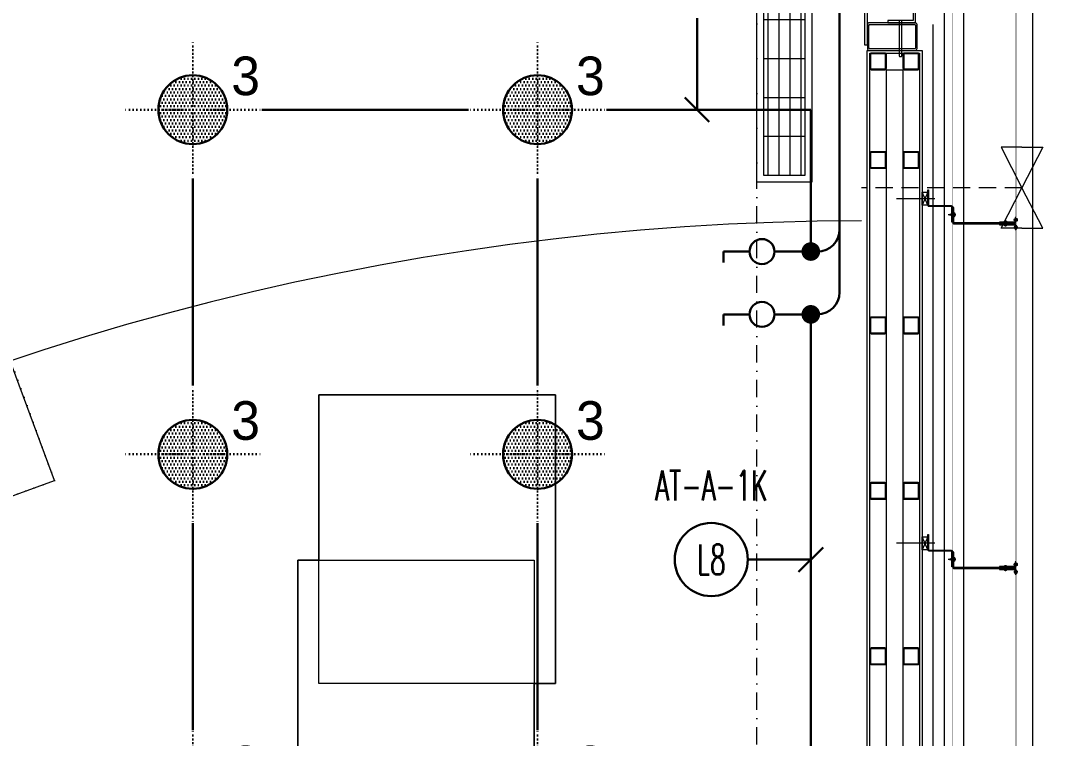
# Model space of a CAD drawing. Extents: x -1701 to 23780, y -363 to 7742.
# Drawn here: x 10400.5 to 10771.8, y 638.2 to 898.6 of the extents above; entities that cross this region are included whole.
import ezdxf
from ezdxf.enums import TextEntityAlignment as Align

# ---------------------------------------------------------------- set-up
doc = ezdxf.new("R2010")
doc.units = 0
doc.header["$LTSCALE"] = 25
doc.header["$MEASUREMENT"] = 0
doc.header["$PDMODE"] = 1
for name, pattern in [('Audi$0$DASHDOT2', [0.5, 0.25, -0.125, 0, -0.125]), ('Audi$0$DASHED2', [0.375, 0.25, -0.125]), ('Audi$0$DOT2', [0.125, 0, -0.125]), ('Audi$0$HIDDEN', [0.375, 0.25, -0.125]), ('DOT2', [0.125, 0, -0.125])]:
    doc.linetypes.add(name, pattern=pattern)
doc.layers.get('0').update_dxf_attribs({"color": 9, "lineweight": 9})
for name, color, linetype, lineweight in [('31', 9, 'Continuous', 9), ('Audi$0$05', 8, 'Continuous', 9), ('Audi$0$06C', 8, 'Continuous', 9), ('Audi$0$06D', 8, 'Continuous', 9), ('Audi$0$10', 8, 'Continuous', 9), ('Audi$0$11', 8, 'Continuous', 9), ('Audi$0$20', 8, 'Audi$0$DOT2', 9), ('Audi$0$21', 8, 'Continuous', 9), ('Audi$0$24', 8, 'Audi$0$DASHDOT2', 9), ('Audi$0$32', 8, 'Continuous', 9), ('Audi$0$33', 8, 'Audi$0$BATTING', 9), ('Audi$0$35', 8, 'Continuous', 9), ('E-ANAHTAR', 7, 'Continuous', 30), ('E-Aydınlatma', 7, 'Continuous', 30), ('E-KABLO', 7, 'Continuous', 30), ('E-LİNYE', 7, 'Continuous', 30), ('E-YUKARI ÇIKAN HAT', 7, 'Continuous', 30)]:
    doc.layers.add(name, color=color, linetype=linetype, lineweight=lineweight)
doc.styles.add('Audi$0$MuuM_TEXT-STANDART', font='ARIALN.TTF')
doc.styles.add('E-YAZI', font='txttw.shx')
doc.styles.add('TX-TEXT', font='')
doc.styles.get('TX-TEXT').set_extended_font_data('TrSah Futura Lt BT')
doc.linetypes.add('Audi$0$BATTING', pattern='A,0.0001,-0.1,[134,ltypeshp.shx,S=0.1,R=0,X=-0.1,Y=0],-0.2,[134,ltypeshp.shx,S=0.1,R=180,X=0.1,Y=0],-0.1', length=0.4001)

# ---------------------------------------------------------------- blocks, each defined once
blk = doc.blocks.new('Audi$0$p-konvektor_audi')
for p, q in [((250, 89.48), (0, 89.47)), ((250, 89.47), (0, 89.48)), ((0, 89.48), (0, 69.47)), ((250, 69.47), (250, 89.47)), ((199.29, 85.44), (2.49, 85.42)), ((16.61, 71.95), (16.6, 86.99)), ((30.73, 71.95), (30.72, 86.99)), ((44.85, 71.95), (44.84, 86.99)), ((58.96, 71.95), (58.96, 86.99)), ((73.08, 71.95), (73.08, 86.99)), ((87.2, 71.95), (87.2, 86.99)), ((101.32, 71.95), (101.32, 86.99)), ((115.44, 71.95), (115.44, 86.99)), ((129.56, 71.95), (129.56, 86.99)), ((143.68, 71.95), (143.68, 86.98)), ((157.8, 71.95), (157.8, 86.98)), ((171.92, 71.94), (171.92, 86.98)), ((186.04, 71.94), (186.04, 86.98)), ((191.48, 71.95), (200.19, 86.99)), ((242.21, 82.69), (197.7, 82.69)), ((203.55, 84.5), (203.55, 75.36)), ((207.52, 84.5), (207.52, 75.36)), ((211.5, 84.5), (211.5, 75.36)), ((215.48, 84.5), (215.48, 75.36)), ((219.45, 84.5), (219.45, 75.36)), ((223.43, 84.5), (223.43, 75.36)), ((242.21, 79.91), (242.21, 82.69)), ((196.99, 81.46), (2.49, 81.45)), ((194.68, 77.48), (2.49, 77.47)), ((227.1, 76.72), (194.25, 76.73)), ((192.38, 73.51), (2.49, 73.49)), ((0, 69.47), (250, 69.47))]:
    blk.add_line(p, q)
for points in [[(250, 89.47), (0, 89.47), (0, 69.47), (250, 69.47)], [(247.51, 86.99), (247.51, 71.95), (2.49, 71.95), (2.49, 86.99)]]:
    blk.add_lwpolyline(points, close=True)
for centre in [(230.28, 76.72), (242.21, 76.72)]:
    blk.add_circle(centre, 3.18)
blk = doc.blocks.new('Audi$0$Prf-40x40')
for points in [[(1.5, -2), (-1.5, -2, -0.414214), (-2, -1.5), (-2, 1.5, -0.414214), (-1.5, 2), (1.5, 2, -0.414214), (2, 1.5), (2, -1.5, -0.414214)], [(1.5, -1.7), (-1.5, -1.7, -0.414214), (-1.7, -1.5), (-1.7, 1.5, -0.414214), (-1.5, 1.7), (1.5, 1.7, -0.414214), (1.7, 1.5), (1.7, -1.5, -0.414214)]]:
    blk.add_lwpolyline(points, format="xyb", close=True)
at = {"color": 252}
blk.add_point((0, 0), dxfattribs=at)
blk = doc.blocks.new('Audi$0$p-kolon-eğri-3')
blk.add_lwpolyline([(29.51, -35.57), (60.28, -9.97), (86.19, -41.15), (55.45, -66.74)], close=True)
at = {"layer": 'Audi$0$06C'}
blk.add_lwpolyline([(115.72, -76.67), (84.96, -102.23), (129.46, -155.33), (160.36, -129.66), (115.72, -76.67)], close=True, dxfattribs=at)
at = {"layer": 'Audi$0$06D'}
blk.add_lwpolyline([(62.48, -67.35), (85.61, -95.19), (108.68, -76.02), (85.56, -48.18)], close=True, dxfattribs=at)
at = {"layer": 'Audi$0$11'}
for points in [[(55.44, -66.7), (84.96, -102.23), (115.72, -76.67), (86.21, -41.13)], [(56.85, -66.83), (85.09, -100.83), (114.31, -76.54), (86.08, -42.54)]]:
    blk.add_lwpolyline(points, close=True, dxfattribs=at)
at = {"layer": 'Audi$0$20', "lineweight": 0}
for points in [[(0, 0), (29.51, -35.53), (60.28, -9.97), (30.77, 25.57)], [(100.08, -119.69), (129.6, -155.22), (160.36, -129.66), (130.85, -94.12)]]:
    blk.add_lwpolyline(points, close=True, dxfattribs=at)
for points in [[(60.28, -9.97), (86.21, -41.13)], [(29.49, -35.55), (55.43, -66.72)]]:
    blk.add_lwpolyline(points, dxfattribs=at)
at = {"layer": 'Audi$0$10', "xscale": -0.9999999999999998, "rotation": 129.7265167688524}
for p in [(85.82, -45.36), (59.67, -67.09), (111.51, -76.27), (85.35, -98)]:
    blk.add_blockref('Audi$0$Prf-40x40', p, dxfattribs=at)
blk = doc.blocks.new('Audi$0$p- alum kaplama profil')
at = {"lineweight": 13}
blk.add_lwpolyline([(7.12, 12.59), (7.12, 26.49)], dxfattribs=at)
at = {"lineweight": 18}
blk.add_lwpolyline([(4.09, 6.16), (-1.41, 6.16), (-1.41, 6.46), (4.09, 6.46, 0.414214), (4.29, 6.66), (4.29, 14.66, -0.414214), (4.79, 15.16), (10.29, 15.16), (10.29, 14.86), (4.79, 14.86, 0.414214), (4.59, 14.66), (4.59, 6.66, -0.414214)], format="xyb", close=True, dxfattribs=at)
at = {"lineweight": 5}
blk.add_lwpolyline([(9.44, 15.16), (4.79, 15.16), (4.79, 17.16), (9.44, 17.16)], close=True, dxfattribs=at)
for points in [[(4.79, 15.16), (9.44, 17.16)], [(9.44, 15.16), (4.79, 17.16)]]:
    blk.add_lwpolyline(points, dxfattribs=at)
blk.add_lwpolyline([(-2.06, 5.56), (-2.06, -2.34), (-2.06, -15.69), (-1.66, -15.69), (-1.66, -2.34), (-1.66, 5.56), (-1.66, 5.56), (-1.66, 5.57), (-1.66, 5.57), (-1.66, 5.58), (-1.66, 5.58), (-1.65, 5.59), (-1.65, 5.59), (-1.65, 5.59), (-1.65, 5.6), (-1.65, 5.6), (-1.64, 5.61), (-1.64, 5.61), (-1.64, 5.62), (-1.64, 5.62), (-1.63, 5.62), (-1.63, 5.63), (-1.63, 5.63), (-1.62, 5.63), (-1.62, 5.64), (-1.61, 5.64), (-1.61, 5.64), (-1.61, 5.64), (-1.6, 5.65), (-1.6, 5.65), (-1.59, 5.65), (-1.59, 5.65), (-1.58, 5.65), (-1.58, 5.65), (-1.57, 5.66), (-1.57, 5.66), (-1.56, 5.66), (-1.56, 5.66), (3.94, 5.66), (3.94, 6.06), (-1.56, 6.06), (-1.58, 6.06), (-1.61, 6.05), (-1.63, 6.05), (-1.66, 6.05), (-1.68, 6.04), (-1.7, 6.03), (-1.73, 6.03), (-1.75, 6.02), (-1.77, 6.01), (-1.79, 6), (-1.82, 5.99), (-1.84, 5.97), (-1.86, 5.96), (-1.88, 5.94), (-1.89, 5.93), (-1.91, 5.91), (-1.93, 5.89), (-1.95, 5.87), (-1.96, 5.85), (-1.97, 5.83), (-1.99, 5.81), (-2, 5.79), (-2.01, 5.77), (-2.02, 5.75), (-2.03, 5.72), (-2.04, 5.7), (-2.04, 5.68), (-2.05, 5.65), (-2.05, 5.63), (-2.06, 5.61), (-2.06, 5.58)], close=True)
blk.add_lwpolyline([(-1.66, -2.34), (-2.06, -2.34)])
for points in [[(-2.36, -10.84), (-2.36, -16.39), (-2.36, -16.39, -0.414214), (-2.51, -16.54), (-2.51, -16.54), (-4.06, -16.54), (-4.06, -16.84), (-2.51, -16.84), (-2.51, -16.84, 0.414214), (-2.06, -16.39), (-2.06, -10.84)], [(-1.36, -10.84), (-1.66, -10.84), (-1.66, -16.39, 0.414214), (-1.21, -16.84), (-1.21, -16.84), (0.34, -16.84), (0.34, -16.54), (-1.21, -16.54), (-1.21, -16.54, -0.414214), (-1.36, -16.39), (-1.36, -16.39)]]:
    blk.add_lwpolyline(points, format="xyb", close=True)
for points in [[(1.05, 6.91, -10), (1.29, 7.56, -10)], [(1.29, 4.93, -10), (1.29, 7.8, -10)], [(1.53, 6.82, -10), (1.29, 7.56, -10)], [(0.67, 5.66, -10), (1.91, 5.66, -10)], [(0.67, 5.66, -10), (0.67, 5.64, -10), (0.67, 5.62, -10), (0.67, 5.6, -10), (0.68, 5.58, -10), (0.68, 5.56, -10), (0.69, 5.54, -10), (0.69, 5.52, -10), (0.7, 5.5, -10), (0.7, 5.48, -10), (0.71, 5.46, -10), (0.72, 5.45, -10), (0.73, 5.43, -10), (0.74, 5.41, -10), (0.75, 5.4, -10), (0.76, 5.38, -10), (0.77, 5.36, -10), (0.79, 5.35, -10), (0.8, 5.33, -10), (0.81, 5.32, -10), (0.83, 5.31, -10), (0.84, 5.29, -10), (0.86, 5.28, -10), (0.87, 5.27, -10), (0.89, 5.26, -10), (0.91, 5.25, -10), (0.92, 5.24, -10), (0.94, 5.23, -10), (0.96, 5.22, -10), (0.98, 5.21, -10), (1, 5.21, -10), (1.02, 5.2, -10), (1.03, 5.2, -10)], [(0.96, 5.66, -10), (0.97, 5.66, -10), (0.97, 5.66, -10), (0.97, 5.66, -10), (0.98, 5.66, -10), (0.98, 5.66, -10), (0.99, 5.66, -10), (0.99, 5.66, -10), (1, 5.66, -10), (1, 5.67, -10), (1, 5.67, -10), (1.01, 5.67, -10), (1.01, 5.67, -10), (1.01, 5.67, -10), (1.02, 5.68, -10), (1.02, 5.68, -10), (1.02, 5.68, -10), (1.03, 5.69, -10), (1.03, 5.69, -10), (1.03, 5.69, -10), (1.04, 5.7, -10), (1.04, 5.7, -10), (1.04, 5.7, -10), (1.04, 5.71, -10), (1.04, 5.71, -10), (1.05, 5.72, -10), (1.05, 5.72, -10), (1.05, 5.72, -10), (1.05, 5.73, -10), (1.05, 5.73, -10), (1.05, 5.74, -10), (1.05, 5.74, -10), (1.05, 5.75, -10)], [(1.61, 6.87, -10), (0.98, 6.96, -10)], [(1.33, 5.85, -10), (0.98, 5.88, -10)], [(1.56, 7.05, -10), (1.02, 7.13, -10)], [(1.03, 5.2, -10), (1.04, 5.2, -10), (1.05, 5.19, -10), (1.05, 5.19, -10), (1.06, 5.19, -10), (1.06, 5.19, -10), (1.07, 5.19, -10), (1.07, 5.19, -10), (1.08, 5.19, -10), (1.08, 5.19, -10), (1.09, 5.19, -10), (1.09, 5.18, -10), (1.1, 5.18, -10), (1.1, 5.18, -10), (1.11, 5.18, -10), (1.11, 5.18, -10), (1.12, 5.18, -10), (1.12, 5.18, -10), (1.13, 5.18, -10), (1.13, 5.18, -10), (1.14, 5.18, -10), (1.15, 5.18, -10), (1.15, 5.18, -10), (1.16, 5.17, -10), (1.16, 5.17, -10), (1.17, 5.17, -10), (1.17, 5.17, -10), (1.18, 5.17, -10), (1.18, 5.17, -10), (1.19, 5.17, -10), (1.19, 5.17, -10), (1.2, 5.17, -10), (1.2, 5.17, -10)], [(1.05, 5.83, -10), (1.05, 6.01, -10)], [(1.05, 5.75, -10), (1.05, 5.83, -10)], [(1.2, 5.17, -10), (1.2, 5.2, -10)], [(1.38, 5.2, -10), (1.2, 5.2, -10)], [(1.29, 6.16, -10), (1.29, 6.26, -10)], [(1.38, 5.17, -10), (1.38, 5.2, -10)], [(1.38, 5.17, -10), (1.38, 5.17, -10), (1.39, 5.17, -10), (1.39, 5.17, -10), (1.4, 5.17, -10), (1.41, 5.17, -10), (1.41, 5.17, -10), (1.42, 5.17, -10), (1.42, 5.17, -10), (1.43, 5.17, -10), (1.43, 5.18, -10), (1.44, 5.18, -10), (1.44, 5.18, -10), (1.45, 5.18, -10), (1.45, 5.18, -10), (1.46, 5.18, -10), (1.46, 5.18, -10), (1.47, 5.18, -10), (1.47, 5.18, -10), (1.48, 5.18, -10), (1.48, 5.18, -10), (1.49, 5.18, -10), (1.5, 5.19, -10), (1.5, 5.19, -10), (1.51, 5.19, -10), (1.51, 5.19, -10), (1.52, 5.19, -10), (1.52, 5.19, -10), (1.53, 5.19, -10), (1.53, 5.19, -10), (1.54, 5.19, -10), (1.54, 5.2, -10), (1.55, 5.2, -10)], [(1.53, 5.75, -10), (1.53, 5.92, -10)], [(1.53, 5.75, -10), (1.53, 5.74, -10), (1.53, 5.74, -10), (1.53, 5.73, -10), (1.53, 5.73, -10), (1.53, 5.72, -10), (1.54, 5.72, -10), (1.54, 5.72, -10), (1.54, 5.71, -10), (1.54, 5.71, -10), (1.54, 5.7, -10), (1.54, 5.7, -10), (1.55, 5.7, -10), (1.55, 5.69, -10), (1.55, 5.69, -10), (1.55, 5.69, -10), (1.56, 5.68, -10), (1.56, 5.68, -10), (1.56, 5.68, -10), (1.57, 5.67, -10), (1.57, 5.67, -10), (1.58, 5.67, -10), (1.58, 5.67, -10), (1.58, 5.67, -10), (1.59, 5.66, -10), (1.59, 5.66, -10), (1.6, 5.66, -10), (1.6, 5.66, -10), (1.6, 5.66, -10), (1.61, 5.66, -10), (1.61, 5.66, -10), (1.62, 5.66, -10), (1.62, 5.66, -10)], [(1.55, 5.2, -10), (1.57, 5.2, -10), (1.59, 5.21, -10), (1.6, 5.21, -10), (1.62, 5.22, -10), (1.64, 5.23, -10), (1.66, 5.24, -10), (1.68, 5.25, -10), (1.69, 5.26, -10), (1.71, 5.27, -10), (1.73, 5.28, -10), (1.74, 5.29, -10), (1.76, 5.31, -10), (1.77, 5.32, -10), (1.78, 5.33, -10), (1.8, 5.35, -10), (1.81, 5.36, -10), (1.82, 5.38, -10), (1.83, 5.4, -10), (1.84, 5.41, -10), (1.85, 5.43, -10), (1.86, 5.45, -10), (1.87, 5.46, -10), (1.88, 5.48, -10), (1.89, 5.5, -10), (1.89, 5.52, -10), (1.9, 5.54, -10), (1.9, 5.56, -10), (1.9, 5.58, -10), (1.91, 5.6, -10), (1.91, 5.62, -10), (1.91, 5.64, -10), (1.91, 5.66, -10)], [(-2.86, -13.04, 0), (-0.86, -13.04, 0)], [(-2.36, -12.52, 0), (-2.4, -12.53, 0), (-2.43, -12.56, 0), (-2.47, -12.58, 0), (-2.5, -12.6, 0), (-2.53, -12.63, 0), (-2.56, -12.66, 0), (-2.59, -12.69, 0), (-2.61, -12.73, 0), (-2.63, -12.76, 0), (-2.65, -12.8, 0), (-2.67, -12.84, 0), (-2.68, -12.88, 0), (-2.69, -12.92, 0), (-2.7, -12.96, 0), (-2.71, -13, 0), (-2.71, -13.04, 0), (-2.71, -13.08, 0), (-2.7, -13.13, 0), (-2.69, -13.17, 0), (-2.68, -13.21, 0), (-2.67, -13.25, 0), (-2.65, -13.28, 0), (-2.63, -13.32, 0), (-2.61, -13.36, 0), (-2.59, -13.39, 0), (-2.56, -13.42, 0), (-2.53, -13.45, 0), (-2.5, -13.48, 0), (-2.47, -13.51, 0), (-2.43, -13.53, 0), (-2.4, -13.55, 0), (-2.36, -13.57, 0)], [(-2.36, -13.04, 0), (-2.36, -12.52, 0)], [(-2.36, -13.04, 0), (-2.36, -12.73, 0)], [(-2.36, -12.73, 0), (-2.36, -13.04, 0)], [(-1.36, -12.73, 0), (-2.36, -12.73, 0)], [(-2.36, -13.04, 0), (-2.36, -13.36, 0)], [(-2.36, -13.04, 0), (-2.36, -13.57, 0)], [(-2.36, -13.36, 0), (-2.36, -13.04, 0)], [(-1.36, -13.36, 0), (-2.36, -13.36, 0)], [(-1.36, -13.04, 0), (-1.36, -12.37, 0)], [(-1.36, -13.72, 0), (-1.32, -13.68, 0), (-1.29, -13.65, 0), (-1.26, -13.61, 0), (-1.23, -13.58, 0), (-1.2, -13.54, 0), (-1.18, -13.5, 0), (-1.16, -13.45, 0), (-1.14, -13.41, 0), (-1.12, -13.37, 0), (-1.1, -13.32, 0), (-1.09, -13.28, 0), (-1.08, -13.23, 0), (-1.07, -13.18, 0), (-1.06, -13.14, 0), (-1.06, -13.09, 0), (-1.06, -13.04, 0), (-1.06, -12.99, 0), (-1.06, -12.95, 0), (-1.07, -12.9, 0), (-1.08, -12.85, 0), (-1.09, -12.81, 0), (-1.1, -12.76, 0), (-1.12, -12.72, 0), (-1.14, -12.67, 0), (-1.16, -12.63, 0), (-1.18, -12.59, 0), (-1.2, -12.55, 0), (-1.23, -12.51, 0), (-1.26, -12.47, 0), (-1.29, -12.43, 0), (-1.32, -12.4, 0), (-1.36, -12.37, 0)], [(-1.36, -13.04, 0), (-1.36, -13.72, 0)], [(-3.84, -17.04, 0), (-3.81, -17.07, 0), (-3.78, -17.1, 0), (-3.75, -17.12, 0), (-3.72, -17.15, 0), (-3.69, -17.17, 0), (-3.66, -17.19, 0), (-3.62, -17.21, 0), (-3.59, -17.23, 0), (-3.55, -17.24, 0), (-3.52, -17.26, 0), (-3.48, -17.27, 0), (-3.44, -17.28, 0), (-3.4, -17.28, 0), (-3.36, -17.29, 0), (-3.32, -17.29, 0), (-3.29, -17.29, 0), (-3.25, -17.29, 0), (-3.21, -17.29, 0), (-3.17, -17.28, 0), (-3.13, -17.28, 0), (-3.09, -17.27, 0), (-3.06, -17.26, 0), (-3.02, -17.24, 0), (-2.98, -17.23, 0), (-2.95, -17.21, 0), (-2.91, -17.19, 0), (-2.88, -17.17, 0), (-2.85, -17.15, 0), (-2.82, -17.12, 0), (-2.79, -17.1, 0), (-2.76, -17.07, 0), (-2.73, -17.04, 0)], [(-3.29, -17.04, 0), (-3.84, -17.04, 0)], [(-2.85, -16.54, 0), (-2.86, -16.51, 0), (-2.87, -16.47, 0), (-2.89, -16.44, 0), (-2.91, -16.41, 0), (-2.93, -16.38, 0), (-2.96, -16.35, 0), (-2.98, -16.33, 0), (-3.01, -16.31, 0), (-3.04, -16.29, 0), (-3.07, -16.27, 0), (-3.11, -16.25, 0), (-3.14, -16.24, 0), (-3.18, -16.23, 0), (-3.21, -16.22, 0), (-3.25, -16.22, 0), (-3.29, -16.22, 0), (-3.32, -16.22, 0), (-3.36, -16.22, 0), (-3.39, -16.23, 0), (-3.43, -16.24, 0), (-3.46, -16.25, 0), (-3.5, -16.27, 0), (-3.53, -16.29, 0), (-3.56, -16.31, 0), (-3.59, -16.33, 0), (-3.61, -16.35, 0), (-3.64, -16.38, 0), (-3.66, -16.41, 0), (-3.68, -16.44, 0), (-3.7, -16.47, 0), (-3.71, -16.51, 0), (-3.73, -16.54, 0)], [(-3.29, -16.54, 0), (-3.73, -16.54, 0)], [(-3.29, -16.54, 0), (-3.55, -16.54, 0)], [(-3.55, -16.54, 0), (-3.29, -16.54, 0)], [(-3.55, -17.04, 0), (-3.55, -16.54, 0)], [(-3.29, -17.54, 0), (-3.29, -16.04, 0)], [(-3.29, -16.54, 0), (-2.85, -16.54, 0)], [(-3.29, -16.54, 0), (-3.03, -16.54, 0)], [(-3.03, -16.54, 0), (-3.29, -16.54, 0)], [(-3.29, -17.04, 0), (-2.73, -17.04, 0)], [(-3.03, -17.04, 0), (-3.03, -16.54, 0)], [(-0.56, -17.04, 0), (-1.11, -17.04, 0)], [(0, -17.04, 0), (-0.03, -17.07, 0), (-0.06, -17.1, 0), (-0.09, -17.12, 0), (-0.12, -17.15, 0), (-0.15, -17.17, 0), (-0.18, -17.19, 0), (-0.22, -17.21, 0), (-0.25, -17.23, 0), (-0.29, -17.24, 0), (-0.33, -17.26, 0), (-0.36, -17.27, 0), (-0.4, -17.28, 0), (-0.44, -17.28, 0), (-0.48, -17.29, 0), (-0.52, -17.29, 0), (-0.56, -17.29, 0), (-0.59, -17.29, 0), (-0.63, -17.29, 0), (-0.67, -17.28, 0), (-0.71, -17.28, 0), (-0.75, -17.27, 0), (-0.79, -17.26, 0), (-0.82, -17.24, 0), (-0.86, -17.23, 0), (-0.89, -17.21, 0), (-0.93, -17.19, 0), (-0.96, -17.17, 0), (-0.99, -17.15, 0), (-1.02, -17.12, 0), (-1.05, -17.1, 0), (-1.08, -17.07, 0), (-1.11, -17.04, 0)], [(-1, -16.54, 0), (-0.98, -16.51, 0), (-0.97, -16.47, 0), (-0.95, -16.44, 0), (-0.93, -16.41, 0), (-0.91, -16.38, 0), (-0.88, -16.35, 0), (-0.86, -16.33, 0), (-0.83, -16.31, 0), (-0.8, -16.29, 0), (-0.77, -16.27, 0), (-0.73, -16.25, 0), (-0.7, -16.24, 0), (-0.66, -16.23, 0), (-0.63, -16.22, 0), (-0.59, -16.22, 0), (-0.56, -16.22, 0), (-0.52, -16.22, 0), (-0.48, -16.22, 0), (-0.45, -16.23, 0), (-0.41, -16.24, 0), (-0.38, -16.25, 0), (-0.34, -16.27, 0), (-0.31, -16.29, 0), (-0.28, -16.31, 0), (-0.25, -16.33, 0), (-0.23, -16.35, 0), (-0.2, -16.38, 0), (-0.18, -16.41, 0), (-0.16, -16.44, 0), (-0.14, -16.47, 0), (-0.13, -16.51, 0), (-0.12, -16.54, 0)], [(-0.56, -16.54, 0), (-1, -16.54, 0)], [(-0.56, -16.54, 0), (-0.82, -16.54, 0)], [(-0.82, -16.54, 0), (-0.56, -16.54, 0)], [(-0.82, -17.04, 0), (-0.82, -16.54, 0)], [(-0.56, -17.54, 0), (-0.56, -16.04, 0)], [(-0.56, -16.54, 0), (-0.3, -16.54, 0)], [(-0.56, -16.54, 0), (-0.12, -16.54, 0)], [(-0.3, -16.54, 0), (-0.56, -16.54, 0)], [(-0.56, -17.04, 0), (0, -17.04, 0)], [(-0.3, -17.04, 0), (-0.3, -16.54, 0)]]:
    blk.add_polyline3d(points)
blk = doc.blocks.new('Audi$0$p-cam dönüş noktası')
at = {"layer": 'Audi$0$21', "elevation": 0}
for points in [[(-26.5, 56.83), (-34.04, 56.83), (-26.5, 42.14)], [(-26.5, 56.83), (-18.95, 56.83), (-26.5, 42.14)], [(-26.5, 27.45), (-34.04, 27.45), (-26.5, 42.14)], [(-26.5, 27.45), (-18.95, 27.45), (-26.5, 42.14)]]:
    blk.add_lwpolyline(points, dxfattribs=at)
at = {"layer": 'Audi$0$21', "linetype": 'Audi$0$DASHED2', "elevation": 0}
blk.add_lwpolyline([(-26.5, 42.14), (-84.7, 42.14)], dxfattribs=at)
at = {"layer": 'Audi$0$21', "style": 'Audi$0$MuuM_TEXT-STANDART'}
for s, p in [('CAM DÖNÜŞ ', (0, 0)), ('NOKTASI', (19.23, 10.07))]:
    blk.add_text(s, height=10, rotation=90, dxfattribs=at).set_placement(p)
blk = doc.blocks.new('Audi$0$prf-60x60')
for points in [[(-2.5, -6), (2.5, -6, 0.414214), (3, -5.5), (3, -0.5, 0.414214), (2.5, 0), (-2.5, 0, 0.414214), (-3, -0.5), (-3, -5.5, 0.414214)], [(-2.5, -5.7), (2.5, -5.7, 0.414214), (2.7, -5.5), (2.7, -0.5, 0.414214), (2.5, -0.3), (-2.5, -0.3, 0.414214), (-2.7, -0.5), (-2.7, -5.5, 0.414214)]]:
    blk.add_lwpolyline(points, format="xyb", close=True)
at = {"color": 252}
blk.add_point((0, -3), dxfattribs=at)
blk = doc.blocks.new('Audi$0$p-masa-03')
for p, q in [((7.57, 185.2), (7.57, 230)), ((85.7, 185.2), (7.57, 185.2))]:
    blk.add_line(p, q)
for points in [[(0, 230), (0, 0), (85.7, 0), (85.7, 185.2), (93.45, 185.2), (93.45, 289.97), (7.57, 289.97), (7.57, 230)], [(29.32, 120.55), (78.52, 120.55), (78.52, 45.81), (29.32, 45.81)]]:
    blk.add_lwpolyline(points, close=True)
at = {"flags": 128}
for points in [[(7.57, 230), (7.57, 289.97), (93.45, 289.97), (93.45, 185.2), (85.7, 185.2)], [(85.7, 0.04), (85.7, 0.94), (61.93, 5.88), (23.62, 5.88), (0, 0.73), (0, 0), (85.67, 0)]]:
    blk.add_lwpolyline(points, dxfattribs=at)
for points in [[(85.7, 230), (85.7, 0), (0, 0), (0, 230), (85.7, 230)], [(85.7, 230), (85.7, 0), (0, 0), (0, 230)]]:
    blk.add_lwpolyline(points, close=True, dxfattribs=at)
blk = doc.blocks.new('Audi')
at = {"layer": 'Audi$0$06C'}
blk.add_lwpolyline([(10767.5, 906.95), (10767.5, 906.95), (10767.5, 285), (9765.58, 285)], dxfattribs=at)
at = {"layer": 'Audi$0$06D'}
for points in [[(10735.5, 906.65), (10735.5, 317), (9765.58, 317)], [(10742.5, 906.65), (10742.5, 906.65), (10742.5, 310), (9765.88, 310)], [(10714.5, 425), (10714.5, 880.77), (10720.5, 880.77), (10720.5, 332), (9799.76, 332), (9799.76, 338), (9927.5, 338), (9927.5, 344)]]:
    blk.add_lwpolyline(points, dxfattribs=at)
at = {"layer": 'Audi$0$10'}
for points, const_width in [([(10761.5, 906.95), (10761.5, 291), (9765.58, 291)], 0.2), ([(10738.5, 906.65), (10738.5, 314), (9765.58, 314)], 0.1)]:
    blk.add_lwpolyline(points, dxfattribs=dict(at, const_width=const_width))
blk.add_lwpolyline([(10715.05, 897.77), (10725.05, 897.77), (10725.05, 907.25), (10724.25, 907.25), (10724.25, 898.57), (10724.25, 898.57), (10715.05, 898.57)], close=True, dxfattribs=at)
for points in [[(10725.62, 888.47), (10725.62, 897.07, 0.412203), (10724.92, 897.77), (10708.32, 897.77, 0.414214), (10707.62, 897.07), (10707.62, 888.47, 0.414214), (10708.32, 887.77), (10724.92, 887.77, 0.414214), (10725.62, 888.47), (10725.62, 897.07)], [(10725.06, 896.79), (10725.06, 888.75, -0.414214), (10724.64, 888.33), (10708.6, 888.33, -0.414214), (10708.18, 888.75), (10708.18, 896.79, -0.414214), (10708.6, 897.21), (10724.64, 897.21, -0.414214), (10725.06, 896.79, -1)]]:
    blk.add_lwpolyline(points, format="xyb", dxfattribs=at)
blk.add_lwpolyline([(10719.15, 898.57), (10719.15, 885.75), (10719.28, 885.57), (10720.02, 885.57), (10720.15, 885.75), (10720.15, 898.57)], dxfattribs=at)
at = {"layer": 'Audi$0$11'}
for points in [[(10707.62, 889.77), (10707.62, 906.25), (10724.25, 906.25), (10724.25, 907.25), (10706.62, 907.25), (10706.62, 889.77)], [(10707.5, 887.77), (10727.5, 887.77), (10727.5, 325), (9792.76, 325), (9792.76, 345), (10707.5, 345)]]:
    blk.add_lwpolyline(points, close=True, dxfattribs=at)
blk.add_lwpolyline([(10708.5, 425), (10708.5, 886.77), (10726.5, 886.77), (10726.5, 326), (9793.76, 326), (9793.76, 344), (9927.5, 344)], dxfattribs=at)
at = {"layer": 'Audi$0$20', "linetype": 'Audi$0$HIDDEN', "lineweight": 0}
blk.add_lwpolyline([(9468.15, 347.65, -0.306499), (10707.5, 1186.14, -0.306499)], format="xyb", dxfattribs=at)
blk.add_arc((10707.5, -149.03), 1144.79, 90, 155.56908, dxfattribs=at)
at = {"layer": 'Audi$0$24'}
blk.add_lwpolyline([(10667.5, 195), (10667.5, 4035)], dxfattribs=at)
at = {"layer": 'Audi$0$33', "ltscale": 0.4}
blk.add_lwpolyline([(9773.88, 320.98), (10731.53, 321.02), (10731.5, 897.1), (10731.5, 897.1)], dxfattribs=at)
at = {"layer": 'Audi$0$35'}
blk.add_arc((10707.5, -149.03), 975, 90.11753, 149.41968, dxfattribs=at)
at = {"rotation": 340.2644931159894}
blk.add_blockref('Audi$0$p-kolon-eğri-3', (10305.64, 907.92), dxfattribs=at)
blk.add_blockref('Audi$0$p-cam dönüş noktası', (10790.18, 795.83))
at = {"layer": 'Audi$0$05'}
blk.add_blockref('Audi$0$p-masa-03', (10501.07, 472.91), dxfattribs=at)
at = {"layer": 'Audi$0$10'}
for name, p, rotation in [('Audi$0$prf-60x60', (10714.5, 883.77), 270), ('Audi$0$prf-60x60', (10726.5, 883.77), 270), ('Audi$0$prf-60x60', (10714.5, 848), 270), ('Audi$0$prf-60x60', (10726.5, 848), 270), ('Audi$0$p- alum kaplama profil', (10744.66, 826.86), 90), ('Audi$0$prf-60x60', (10714.5, 788), 270), ('Audi$0$prf-60x60', (10726.5, 788), 270), ('Audi$0$prf-60x60', (10714.5, 728), 270), ('Audi$0$prf-60x60', (10726.5, 728), 270), ('Audi$0$p- alum kaplama profil', (10744.66, 701.86), 90), ('Audi$0$prf-60x60', (10714.5, 668), 270), ('Audi$0$prf-60x60', (10726.5, 668), 270)]:
    blk.add_blockref(name, p, dxfattribs=dict(at, rotation=rotation))
at = {"layer": 'Audi$0$32', "xscale": -1, "rotation": 270}
blk.add_blockref('Audi$0$p-konvektor_audi', (10598.02, 840), dxfattribs=at)
blk = doc.blocks.new('p-bur-VW-spotlight')
at = {"layer": 'E-Aydınlatma'}
h = blk.add_hatch(dxfattribs=at)
h.set_pattern_fill('DOTS', color=4, scale=20)
edge = h.paths.add_edge_path()
edge.add_arc((0, 0), 12.5, 0, 360)
at = {"layer": 'E-Aydınlatma', "color": 4, "linetype": 'DOT2', "ltscale": 0.4}
for q in [(0, 25), (-25, 0), (0, -25), (25, 0)]:
    blk.add_line((0, 0), q, dxfattribs=at)
at = {"layer": 'E-Aydınlatma', "color": 4, "linetype": 'ByBlock'}
blk.add_circle((0, 0), 12.5, dxfattribs=at)
at = {"layer": 'E-Aydınlatma', "color": 4, "style": 'TX-TEXT', "text_generation_flag": 4}
blk.add_attdef('W', text='', height=14, rotation=180, dxfattribs=at).set_placement((19.53, 11.56), align=Align.MIDDLE_CENTER)
blk = doc.blocks.new('100_ANAHTAR')
at = {"layer": 'E-ANAHTAR', "color": 4}
for p, q in [((0, 5.645), (-0.714, 5.645)), ((0, 3.973), (0, 5.645)), ((0, 2.353), (0, 0))]:
    blk.add_line(p, q, dxfattribs=at)
blk.add_circle((0, 3.163), 0.81, dxfattribs=at)

msp = doc.modelspace()

# ---------------------------------------------------------------- linework, layer by layer
at = {"layer": 'E-KABLO', "color": 6}
for p, q in [((10697.5, 1947.25), (10697.5, 822.8)), ((10563, 866.25), (10488, 866.25)), ((10613, 866.25), (10687.1, 866.25)), ((10687.1, 814.8), (10687.1, 866.25)), ((10463, 841.25), (10463, 766.25)), ((10588, 841.25), (10588, 766.25)), ((10697.5, 822.8), (10697.5, 800.01)), ((10687.1, 814.8), (10689.5, 814.8)), ((10687.1, 792.01), (10689.5, 792.01)), ((10687.1, 790.33), (10687.1, 428.07)), ((10463, 716.25), (10463, 641.25)), ((10588, 716.25), (10588, 641.25))]:
    msp.add_line(p, q, dxfattribs=at)
for centre in [(10689.5, 822.8), (10689.5, 800.01)]:
    msp.add_arc(centre, 8, 270, 0, dxfattribs=at)
at = {"layer": 'E-LİNYE', "color": 7, "linetype": 'Continuous'}
for p, q in [((10645.83, 899.49), (10645.83, 866.25)), ((10650.25, 861.83), (10641.41, 870.67)), ((10691.52, 707.5), (10682.68, 698.67)), ((10664.26, 703.09), (10687.1, 703.09))]:
    msp.add_line(p, q, dxfattribs=at)
msp.add_circle((10651, 703.09), 13.26, dxfattribs=at)
at = {"layer": 'E-YUKARI ÇIKAN HAT', "color": 4, "linetype": 'Continuous', "const_width": 3.38}
for points in [[(10685.41, 814.8, 1), (10688.79, 814.8, 1)], [(10685.41, 792.01, 1), (10688.79, 792.01, 1)]]:
    msp.add_lwpolyline(points, format="xyb", close=True, dxfattribs=at)

# ---------------------------------------------------------------- block references
at = {"color": 6}
msp.add_blockref('Audi', (0, 0), dxfattribs=at)
at = {"layer": '31', "color": 2, "linetype": 'ByBlock'}
ref = msp.add_blockref('p-bur-VW-spotlight', (10463, 866.25), dxfattribs=at)
ref.add_attrib('W', '3', dxfattribs={"layer": '0', "height": 14, "rotation": 180, "style": 'TX-TEXT', "text_generation_flag": 6}).set_placement((10482.15, 867.32), align=Align.BOTTOM_CENTER)
ref = msp.add_blockref('p-bur-VW-spotlight', (10588, 866.25), dxfattribs=at)
ref.add_attrib('W', '3', dxfattribs={"layer": '0', "height": 14, "rotation": 180, "style": 'TX-TEXT', "text_generation_flag": 6}).set_placement((10607.15, 867.32), align=Align.BOTTOM_CENTER)
ref = msp.add_blockref('p-bur-VW-spotlight', (10463, 741.25), dxfattribs=at)
ref.add_attrib('W', '3', dxfattribs={"layer": '0', "height": 14, "rotation": 180, "style": 'TX-TEXT', "text_generation_flag": 6}).set_placement((10482.15, 742.32), align=Align.BOTTOM_CENTER)
ref = msp.add_blockref('p-bur-VW-spotlight', (10588, 741.25), dxfattribs=at)
ref.add_attrib('W', '3', dxfattribs={"layer": '0', "height": 14, "rotation": 180, "style": 'TX-TEXT', "text_generation_flag": 6}).set_placement((10607.15, 742.32), align=Align.BOTTOM_CENTER)
ref = msp.add_blockref('p-bur-VW-spotlight', (10463, 616.25), dxfattribs=at)
ref.add_attrib('W', '3', dxfattribs={"layer": '0', "height": 14, "rotation": 180, "style": 'TX-TEXT', "text_generation_flag": 6}).set_placement((10482.15, 617.32), align=Align.BOTTOM_CENTER)
ref = msp.add_blockref('p-bur-VW-spotlight', (10588, 616.25), dxfattribs=at)
ref.add_attrib('W', '3', dxfattribs={"layer": '0', "height": 14, "rotation": 180, "style": 'TX-TEXT', "text_generation_flag": 6}).set_placement((10607.15, 617.32), align=Align.BOTTOM_CENTER)
at = {"layer": 'E-ANAHTAR', "xscale": 5.599999999999998, "yscale": 5.599999999999998, "zscale": 5.599999999999998, "rotation": 89.99999999999999}
for p in [(10687.1, 814.8), (10687.1, 792.01)]:
    msp.add_blockref('100_ANAHTAR', p, dxfattribs=at)

# ---------------------------------------------------------------- texts
at = {"layer": 'E-LİNYE', "color": 3, "linetype": 'Continuous', "style": 'E-YAZI', "width": 0.6}
for s, p in [('AT-A-1K', (10651, 729.91)), ('L8', (10651, 703.09))]:
    msp.add_text(s, height=10.938, dxfattribs=at).set_placement(p, align=Align.MIDDLE_CENTER)

doc.saveas('drawing.dxf')
